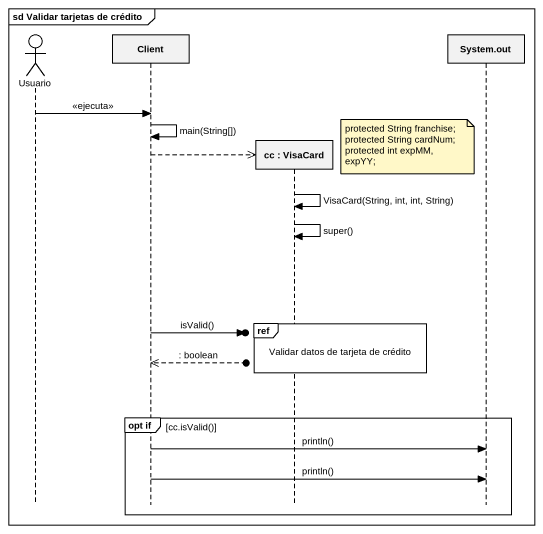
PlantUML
@startuml
mainframe sd Validar tarjetas de crédito
hide footbox
actor Usuario
participant Client
participant "cc : VisaCard" as cc
participant "System.out" as System_out

Usuario -> Client : <<ejecuta>>
Client -> Client : main(String[])
note left of System_out
  protected String franchise;
  protected String cardNum;
  protected int expMM, expYY;
end note
Client -->> cc **
cc -> cc : VisaCard(String, int, int, String)
cc -> cc : super()
ref over cc : Validar datos de tarjeta de crédito
Client ->o] : isValid()
Client <<--o] : : boolean
group opt if [cc.isValid()]
  Client -> System_out : println()
  Client -> System_out : println()
end
@enduml
